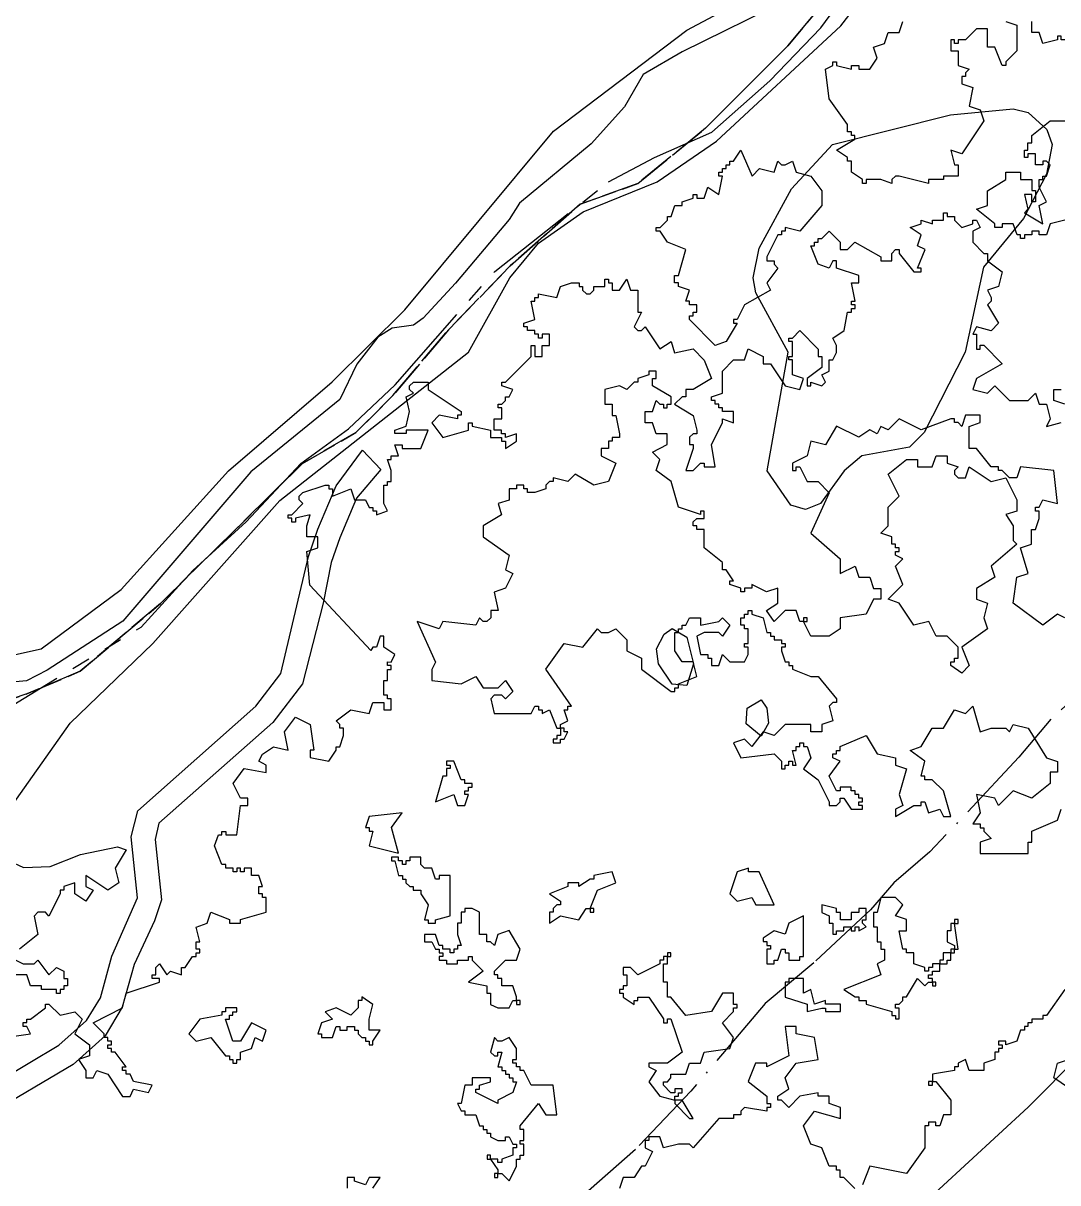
# Model space of a CAD drawing. Header units: metres. Extents: x -400 to 800, y -650 to 500.
# Drawn here: x 184.2 to 254.5, y -379.1 to -300.4 of the extents above; entities that cross this region are included whole.
import ezdxf

# ---------------------------------------------------------------- set-up
doc = ezdxf.new("R2010")
doc.units = ezdxf.units.M
doc.header["$LTSCALE"] = 2
for name, pattern in [('DASHDOT', [3.556, 2.54, -0.508, 0, -0.508]), ('DASHED', [1.524, 1.27, -0.254]), ('PHANTOM', [6.35, 3.175, -0.635, 0.635, -0.635, 0.635, -0.635])]:
    doc.linetypes.add(name, pattern=pattern)
for name, color, linetype in [('SITE-FLOOD-LIMIT', 5, 'DASHED'), ('SITE-PATH', 84, 'CONTINUOUS'), ('SITE-PROPERTY', 7, 'PHANTOM'), ('SITE-SETBACK-WATER', 1, 'DASHDOT'), ('SITE-TREE-CANOPY', 94, 'CONTINUOUS'), ('SITE-WATER-EDGE', 5, 'CONTINUOUS'), ('TOPO-CONTOUR-MAJOR', 8, 'CONTINUOUS'), ('TOPO-CONTOUR-MINOR', 9, 'CONTINUOUS')]:
    doc.layers.add(name, color=color, linetype=linetype)

msp = doc.modelspace()

# ---------------------------------------------------------------- linework, layer by layer
at = {"layer": 'SITE-FLOOD-LIMIT'}
for points in [[(241.012, -296.044), (236.122, -301.913), (230.532, -307.503), (225.921, -311.276), (222.008, -312.673), (217.257, -316.865), (213.065, -321.197), (209.292, -325.669), (206.776, -328.184), (203.143, -330.28), (193.501, -339.783), (188.051, -344.394), (184.418, -345.931), (181.484, -346.909)], [(181.484, -346.909), (184.418, -345.931), (188.051, -344.394), (193.501, -339.783), (203.143, -330.28), (206.776, -328.184), (209.292, -325.669), (213.065, -321.197), (217.257, -316.865), (222.008, -312.673), (225.921, -311.276), (230.532, -307.503), (236.122, -301.913), (241.012, -296.044)]]:
    msp.add_lwpolyline(points, dxfattribs=at)
at = {"layer": 'SITE-PATH'}
msp.add_lwpolyline([(180.658, -373.314), (186.607, -369.789), (188.487, -368.109), (189.421, -366.563), (190.207, -363.738), (191.947, -359.767), (191.519, -355.64), (191.954, -353.86), (199.987, -346.753), (201.685, -344.551), (203.559, -336.597), (204.197, -334.751), (205.439, -331.792), (207.228, -329.378), (208.463, -330.68), (206.814, -332.637), (205.691, -335.329), (205.102, -337.009), (204.562, -339.756), (203.158, -345.24), (201.144, -347.876), (193.399, -354.695), (193.133, -355.807), (193.581, -359.923), (193.104, -361.346), (191.715, -364.294), (190.908, -367.197), (189.736, -369.144), (187.561, -371.09), (181.738, -374.538)], dxfattribs=at)
at = {"layer": 'SITE-PROPERTY'}
msp.add_lwpolyline([(181.026, -348.164), (192.187, -341.39), (195.702, -337.542), (199.322, -334.25), (203.04, -330.29), (206.267, -327.921), (209.438, -324.94), (216.216, -317.243), (223.933, -311.159), (227.061, -309.502), (230.962, -307.778), (234.883, -304.286), (238.356, -300.693), (241.261, -296.745)], dxfattribs=at)
at = {"layer": 'SITE-SETBACK-WATER'}
msp.add_lwpolyline([(326.589, -297.911), (313.299, -308.695), (303.326, -316.319), (299.377, -319.117), (288.272, -326.107), (284.017, -328.153), (276.657, -330.716), (272.783, -333.556), (271.14, -334.532), (267.259, -337.932), (263.91, -340.366), (258.43, -343.571), (253.985, -347.639), (251.809, -350.226), (245.767, -356.661), (243.304, -358.754), (241.723, -360.583), (237.871, -364.188), (234.58, -366.952), (229.518, -372.91), (225.762, -376.876), (222.013, -380.167)], dxfattribs=at)
at = {"layer": 'SITE-TREE-CANOPY'}
for points in [[(250.927, -300.261), (251.677, -300.505), (251.677, -302.252), (250.926, -303.008), (250.926, -303.253), (250.681, -303.253), (250.183, -302.007), (249.678, -302.007), (249.678, -300.761), (248.927, -300.761), (248.177, -301.506), (247.679, -301.506), (247.679, -301.762), (247.433, -301.762), (247.433, -301.506), (247.181, -301.506), (247.181, -302.263), (247.679, -302.263), (247.679, -303.253), (248.429, -303.508), (248.177, -303.753), (248.177, -304.009), (247.931, -304.009), (247.931, -304.51), (248.682, -304.754), (248.429, -306.011), (249.179, -306.256), (249.432, -307.013), (247.931, -309.259), (247.18, -309.004), (247.432, -310.005), (247.678, -310.005), (247.678, -310.761), (246.682, -310.761), (246.682, -311.006), (245.679, -311.006), (245.679, -311.261), (243.679, -310.761), (243.427, -310.761), (243.181, -311.005), (243.181, -311.261), (242.431, -311.005), (241.428, -311.005), (241.428, -311.261), (241.182, -311.261), (241.182, -311.005), (240.432, -310.505), (240.432, -309.759), (240.179, -309.759), (240.179, -309.503), (239.429, -309.003), (240.677, -308.258), (240.677, -308.002), (240.432, -308.002), (240.432, -307.757), (240.179, -307.757), (240.179, -307.256), (238.931, -305.51), (238.679, -303.508), (239.177, -303.252), (239.177, -303.007), (239.429, -303.007), (239.429, -303.252), (240.432, -303.508), (240.432, -303.252), (240.93, -303.252), (240.93, -303.508), (241.681, -303.508), (242.179, -302.751), (241.927, -302.006), (242.677, -301.762), (242.93, -301.005), (243.68, -301.005), (243.933, -300.26)], [(256.679, -300.261), (256.931, -301.262), (256.433, -301.262), (256.181, -302.008), (255.178, -301.262), (254.932, -301.507), (254.68, -301.507), (254.68, -301.262), (254.427, -301.262), (254.427, -301.507), (253.431, -301.763), (253.178, -301.006), (252.68, -301.006), (252.68, -300.261)], [(254.931, -313.754), (253.928, -314.01), (253.682, -314.755), (253.177, -314.755), (253.177, -314.51), (252.679, -314.51), (252.679, -314.755), (252.181, -314.755), (252.181, -315.011), (251.928, -315.011), (251.928, -314.755), (251.683, -314.755), (251.431, -314.01), (250.68, -314.01), (250.68, -314.254), (250.182, -314.254), (250.182, -314.01), (248.933, -313.008), (249.677, -312.752), (249.677, -311.762), (250.933, -311.006), (250.933, -310.506), (251.929, -310.506), (251.929, -311.006), (252.679, -311.006), (252.679, -311.752), (252.932, -311.752), (252.932, -312.508), (252.679, -312.508), (252.679, -312.007), (252.181, -312.007), (252.427, -313.009), (252.181, -313.253), (253.43, -314.01), (253.177, -312.753), (253.682, -312.508), (253.177, -311.507), (253.177, -311.006), (253.43, -311.006), (253.43, -310.762), (253.683, -310.762), (253.928, -310.005), (253.683, -309.761), (253.43, -309.761), (253.43, -310.005), (252.932, -310.005), (252.932, -309.26), (252.427, -309.26), (252.427, -309.505), (252.182, -309.505), (252.182, -309.004), (252.427, -309.004), (252.427, -308.503), (252.68, -308.503), (252.68, -308.003), (253.928, -307.002), (255.682, -307.002)], [(182.931, -369.254), (184.678, -369.01), (184.433, -368.509), (184.18, -368.509), (184.18, -368.253), (184.433, -368.253), (184.433, -368.009), (184.678, -368.009), (185.682, -367.252), (185.682, -367.008), (185.927, -367.008), (186.678, -367.753), (187.681, -367.508), (188.179, -368.009), (187.681, -369.01), (188.677, -369.756), (188.677, -370.512), (187.933, -370.757), (188.431, -371.502), (188.431, -372.003), (188.929, -372.003), (189.182, -371.502), (189.932, -371.758), (190.928, -373.26), (191.433, -373.26), (191.679, -372.759), (192.682, -373.004), (192.927, -372.504), (191.679, -372.259), (191.433, -371.758), (191.181, -371.758), (191.181, -371.502), (190.928, -371.502), (190.928, -371.258), (191.181, -371.258), (190.43, -370.256), (190.178, -370.256), (190.178, -370.012), (189.932, -370.012), (189.932, -369.756), (190.178, -369.756), (190.178, -369.511), (189.932, -369.511), (189.932, -369.255), (189.68, -369.255), (189.68, -369.01), (188.929, -368.254), (190.929, -367.253), (191.181, -366.252), (193.433, -365.507), (193.433, -365.262), (192.928, -365.262), (192.928, -365.006), (193.181, -365.006), (193.181, -364.506), (193.433, -364.261), (193.931, -365.006), (194.177, -364.762), (194.927, -365.006), (194.927, -364.506), (195.18, -364.506), (195.678, -363.761), (195.931, -363.761), (195.931, -363.505), (196.183, -363.505), (196.183, -363.26), (195.931, -363.26), (195.931, -362.76), (196.183, -362.76), (195.931, -361.758), (196.682, -361.503), (196.927, -360.757), (198.183, -361.258), (198.183, -361.503), (198.681, -361.503), (198.933, -361.503), (198.933, -361.258), (200.68, -360.758), (200.68, -359.757), (200.428, -359.757), (200.428, -359.512), (200.182, -359.512), (200.182, -359.011), (200.428, -359.011), (200.182, -358.255), (199.677, -358.255), (199.677, -357.754), (199.179, -357.754), (199.179, -358.01), (198.927, -358.01), (198.927, -357.754), (198.681, -357.754), (198.681, -358.01), (198.429, -358.01), (198.429, -357.754), (197.931, -357.754), (197.931, -357.509), (197.678, -357.509), (197.18, -356.252), (197.433, -355.507), (197.678, -355.507), (197.678, -355.262), (197.931, -355.262), (197.931, -355.507), (198.681, -355.507), (198.927, -353.505), (199.432, -353.505), (199.432, -353.004), (198.927, -353.004), (198.429, -352.003), (199.18, -351.002), (200.681, -351.258), (200.681, -350.757), (200.183, -350.502), (200.429, -350.012), (201.179, -349.512), (202.182, -349.756), (201.93, -348.511), (202.681, -347.51), (203.677, -348.01), (203.929, -349.757), (203.677, -349.757), (203.677, -350.257), (204.932, -350.502), (205.43, -349.757), (205.43, -349.512), (205.683, -349.512), (205.929, -348.756), (205.929, -348.255), (205.683, -348.255), (205.683, -348.01), (205.431, -347.755), (206.427, -347.009), (207.682, -347.254), (207.928, -346.509), (208.679, -346.509), (208.679, -347.01), (209.177, -347.01), (209.177, -346.253), (208.931, -346.253), (208.931, -346.008), (208.679, -346.008), (208.679, -345.007), (208.931, -345.007), (208.931, -344.262), (209.177, -344.262), (209.177, -344.006), (208.931, -344.006), (208.931, -343.761), (209.177, -343.762), (209.43, -343.261), (208.679, -342.76), (208.679, -342.004), (208.427, -342.004), (208.181, -342.76), (207.928, -342.76), (207.795, -342.983), (203.636, -338.533), (203.433, -336.252), (204.183, -336.008), (204.183, -335.262), (203.433, -335.262), (203.433, -334.506), (203.678, -333.761), (202.682, -334.005), (202.682, -334.261), (202.43, -334.261), (202.43, -334.005), (202.177, -334.005), (202.177, -333.761), (202.43, -333.761), (203.18, -333.004), (202.928, -332.759), (202.928, -332.504), (203.18, -332.259), (204.682, -331.758), (204.927, -331.759), (204.927, -332.003), (205.18, -332.003), (205.18, -332.504), (206.428, -332.003), (206.681, -332.76), (207.431, -332.76), (207.677, -333.261), (207.929, -333.261), (207.929, -333.505), (208.182, -333.505), (208.182, -333.761), (208.932, -333.505), (208.68, -333.005), (208.68, -331.759), (208.933, -331.759), (208.933, -331.503), (209.178, -331.503), (209.178, -330.758), (208.933, -330.013), (209.178, -330.013), (209.178, -329.757), (209.676, -329.757), (209.431, -329.011), (209.929, -329.011), (209.929, -329.256), (211.178, -329.256), (211.683, -328.011), (210.182, -328.01), (210.182, -328.255), (209.431, -328.255), (209.431, -328.01), (210.182, -327.755), (210.427, -326.753), (210.182, -325.752), (210.68, -325.508), (210.428, -325.252), (210.428, -325.007), (210.68, -324.762), (211.683, -324.762), (211.683, -325.252), (213.928, -326.754), (213.928, -327.01), (213.682, -327.01), (213.682, -327.254), (212.427, -327.009), (211.928, -327.51), (212.679, -328.511), (214.433, -328.011), (214.433, -327.51), (214.678, -327.51), (214.678, -327.755), (215.927, -328.011), (215.927, -328.512), (216.677, -328.512), (216.677, -328.756), (216.93, -328.756), (216.93, -329.257), (217.681, -328.756), (217.681, -328.256), (216.93, -328.512), (216.93, -328.256), (216.677, -328.256), (216.677, -328.011), (216.179, -328.011), (216.179, -327.255), (216.678, -327.255), (216.678, -326.509), (216.432, -326.509), (216.432, -326.253), (216.678, -326.253), (216.93, -326.009), (216.93, -325.753), (217.183, -325.753), (217.428, -325.252), (216.678, -325.008), (216.678, -324.752), (216.93, -324.752), (218.677, -323.006), (218.677, -322.26), (218.93, -322.26), (218.93, -323.006), (219.428, -323.006), (219.428, -322.26), (219.933, -322.26), (219.933, -321.504), (219.428, -321.504), (219.428, -321.76), (219.182, -321.76), (219.182, -321.504), (218.93, -321.504), (218.93, -321.259), (218.432, -321.259), (218.432, -321.003), (218.179, -321.003), (218.179, -320.758), (218.93, -320.503), (218.678, -319.257), (218.93, -319.257), (218.93, -319.012), (219.183, -319.012), (219.183, -318.756), (220.431, -319.012), (220.677, -318.256), (221.428, -318.011), (221.933, -318.011), (221.933, -318.256), (222.178, -318.256), (222.178, -318.512), (222.431, -318.757), (222.683, -318.757), (222.929, -318.512), (222.929, -318.256), (223.679, -318.256), (223.679, -317.756), (223.932, -317.756), (223.932, -318.011), (224.177, -318.012), (224.177, -318.512), (224.682, -318.512), (225.181, -317.756), (225.433, -318.512), (225.931, -318.512), (225.931, -320.003), (226.176, -320.003), (225.678, -321.004), (225.931, -321.26), (226.183, -321.26), (226.429, -321.004), (227.432, -322.506), (228.182, -322.005), (228.428, -322.762), (229.677, -322.506), (230.427, -323.263), (230.932, -324.508), (229.683, -325.254), (229.178, -325.254), (229.178, -325.754), (228.933, -325.754), (228.428, -326.255), (229.683, -327.011), (229.929, -328.012), (229.929, -328.257), (229.683, -328.257), (229.43, -328.502), (229.43, -329.002), (229.683, -329.002), (229.683, -329.258), (229.178, -330.76), (229.683, -330.76), (230.181, -330.259), (230.426, -330.259), (230.426, -330.504), (231.177, -330.504), (230.932, -329.002), (231.682, -327.512), (231.682, -327.256), (232.433, -327.512), (232.433, -326.756), (231.682, -326.756), (231.682, -326.511), (231.43, -326.511), (231.43, -326.255), (231.177, -326.255), (231.177, -326.01), (230.932, -326.01), (230.932, -325.754), (231.683, -325.51), (231.683, -324.008), (232.433, -323.252), (233.177, -323.252), (233.43, -322.506), (234.433, -323.007), (234.433, -323.508), (234.931, -323.508), (235.927, -325.01), (236.93, -325.254), (237.182, -324.509), (236.432, -324.253), (236.432, -323.252), (236.179, -323.252), (236.179, -323.007), (236.432, -323.007), (236.432, -322.006), (236.179, -322.006), (236.179, -321.761), (236.432, -321.761), (236.93, -321.261), (238.179, -322.507), (238.179, -323.007), (238.431, -323.007), (238.431, -323.753), (237.428, -324.509), (237.428, -325.01), (237.68, -325.01), (237.68, -324.754), (238.431, -325.01), (238.676, -324.754), (238.431, -324.253), (238.929, -324.009), (238.929, -323.252), (239.182, -323.252), (239.427, -322.752), (239.427, -322.262), (239.182, -321.762), (239.932, -321.261), (240.178, -320.004), (240.431, -320.004), (240.431, -319.76), (240.683, -319.76), (240.683, -319.504), (240.431, -319.504), (240.431, -319.259), (240.683, -319.259), (240.431, -318.002), (240.929, -318.002), (240.929, -317.513), (239.428, -317.012), (239.428, -316.511), (239.182, -316.511), (238.93, -317.012), (238.179, -316.756), (237.681, -315.51), (237.927, -315.51), (237.927, -315.254), (238.179, -315.254), (238.179, -315.009), (238.432, -315.01), (238.93, -314.509), (239.681, -315.254), (239.68, -315.755), (240.179, -315.755), (240.677, -315.254), (242.43, -316.256), (242.43, -316.512), (243.181, -316.512), (243.181, -316.011), (243.426, -315.755), (243.679, -315.755), (243.679, -316.011), (244.682, -317.257), (245.18, -317.257), (245.18, -317.012), (244.927, -317.012), (245.433, -315.755), (244.928, -315.511), (245.18, -314.754), (244.43, -314.254), (245.18, -314.009), (245.18, -313.753), (245.931, -314.009), (245.931, -313.753), (246.681, -313.753), (246.682, -313.253), (246.927, -313.253), (246.927, -313.509), (247.432, -313.509), (247.432, -313.753), (247.93, -314.254), (248.681, -314.009), (248.681, -313.754), (248.933, -313.754), (249.179, -314.254), (248.681, -314.51), (248.681, -315.255), (249.431, -316.012), (249.677, -316.012), (249.677, -316.512), (250.68, -317.258), (250.427, -318.259), (249.676, -318.503), (249.929, -319.004), (249.929, -319.26), (249.683, -319.505), (250.427, -320.762), (249.929, -321.262), (248.933, -321.006), (248.68, -321.507), (248.933, -321.507), (248.932, -322.508), (249.178, -322.508), (249.178, -322.252), (249.43, -322.252), (250.679, -323.509), (248.932, -324.51), (248.68, -325.255), (249.683, -325.511), (250.181, -325.011), (251.177, -326.012), (252.432, -326.012), (252.931, -325.512), (253.183, -326.257), (253.681, -326.257), (253.927, -327.258), (253.681, -327.759), (254.677, -327.503)], [(254.928, -340.751), (254.43, -340.507), (253.427, -341.252), (251.428, -339.761), (251.681, -338.004), (252.431, -337.759), (251.926, -336.012), (252.677, -335.757), (252.677, -334.756), (252.93, -334.756), (253.182, -334.01), (253.182, -333.51), (252.93, -333.51), (252.93, -333.254), (253.182, -333.254), (253.428, -332.753), (254.431, -333.009), (254.179, -330.762), (251.927, -330.506), (251.681, -331.251), (251.183, -331.263), (250.678, -330.762), (250.433, -330.762), (250.433, -330.506), (249.928, -330.506), (248.932, -329.26), (248.427, -329.26), (248.427, -327.758), (249.177, -327.503), (249.178, -327.002), (248.181, -327.002), (247.929, -327.758), (247.683, -327.502), (247.431, -327.502), (247.431, -327.258), (247.178, -327.258), (245.179, -328.003), (243.678, -327.257), (242.927, -328.003), (242.429, -327.758), (242.177, -328.258), (241.678, -328.002), (240.928, -328.503), (239.427, -327.757), (238.683, -329.003), (237.68, -328.758), (237.427, -329.76), (236.431, -330.26), (236.431, -330.761), (236.677, -330.761), (236.677, -330.505), (236.929, -330.505), (237.427, -331.506), (238.178, -331.506), (238.928, -332.263), (237.679, -335.01), (239.678, -336.757), (239.678, -337.758), (240.681, -337.257), (240.927, -338.003), (241.678, -338.003), (241.93, -338.759), (242.428, -338.759), (242.428, -339.504), (241.93, -339.504), (241.432, -340.505), (239.678, -340.761), (239.678, -341.506), (238.927, -342.007), (237.679, -342.007), (237.181, -341.006), (236.928, -341.006), (236.683, -340.26), (235.932, -340.26), (235.181, -341.005), (234.676, -340.26), (235.427, -339.76), (235.427, -338.758), (234.677, -339.003), (233.681, -338.502), (233.68, -338.758), (233.182, -338.758), (233.182, -339.003), (232.93, -339.003), (232.93, -338.758), (232.179, -338.502), (232.179, -338.258), (232.432, -338.258), (231.927, -337.512), (231.681, -337.512), (231.681, -337.012), (230.433, -336.01), (230.433, -334.753), (229.928, -334.753), (229.928, -334.509), (229.682, -334.509), (229.682, -334.253), (229.928, -334.008), (230.433, -334.008), (230.433, -333.508), (230.181, -333.508), (230.181, -333.752), (228.679, -333.252), (228.182, -331.505), (227.178, -330.76), (227.431, -330.003), (226.933, -329.503), (227.929, -329.002), (227.929, -328.257), (227.179, -328.257), (226.933, -327.511), (226.428, -327.511), (226.428, -326.755), (226.933, -326.755), (227.179, -326.01), (227.431, -326.255), (227.677, -326.255), (227.677, -326.51), (227.929, -326.51), (227.93, -326.255), (228.182, -326.255), (228.182, -325.754), (226.927, -325.009), (226.927, -324.508), (227.179, -324.508), (227.179, -324.008), (226.681, -324.007), (226.681, -324.252), (225.93, -324.508), (225.93, -324.753), (225.678, -324.753), (225.18, -325.253), (224.682, -325.008), (223.679, -325.253), (223.678, -326.254), (224.177, -326.254), (224.176, -327.011), (224.429, -327.011), (224.681, -328.257), (224.681, -328.512), (224.183, -328.512), (224.183, -328.757), (223.931, -328.757), (223.931, -329.258), (223.433, -329.258), (223.433, -329.758), (224.429, -330.259), (223.931, -331.505), (222.927, -331.76), (221.679, -331.004), (221.181, -331.504), (220.178, -331.26), (220.178, -331.504), (219.932, -331.504), (219.679, -331.76), (219.679, -332.005), (218.929, -332.261), (218.431, -332.26), (218.431, -332.005), (218.178, -332.005), (218.178, -331.76), (217.68, -331.76), (217.68, -332.005), (217.182, -332.005), (217.182, -332.761), (216.431, -333.006), (216.677, -333.762), (215.428, -334.507), (215.428, -335.252), (217.182, -336.51), (216.929, -337.511), (217.427, -337.756), (216.929, -338.757), (216.178, -339.012), (216.431, -340.258), (215.933, -340.258), (215.933, -340.759), (215.68, -341.003), (215.427, -341.003), (215.182, -340.759), (214.929, -341.259), (212.678, -341.003), (212.432, -341.504), (210.931, -341.003), (212.179, -343.762), (211.927, -344.262), (211.927, -345.008), (213.933, -345.253), (214.929, -344.752), (215.427, -345.509), (216.43, -345.509), (216.928, -345.008), (217.433, -345.754), (216.928, -346.254), (216.683, -346.009), (216.178, -346.009), (215.932, -346.254), (216.177, -347.255), (218.682, -347.255), (218.927, -346.755), (219.18, -346.755), (219.18, -347.011), (219.432, -347.011), (219.432, -347.255), (219.93, -347.011), (220.428, -348.257), (220.681, -348.257), (220.681, -348.012), (221.179, -347.756), (220.927, -347.011), (221.179, -347.011), (221.179, -346.755), (221.432, -346.755), (219.678, -344.252), (220.927, -342.506), (222.183, -342.762), (223.179, -341.505), (223.431, -341.761), (223.929, -341.761), (224.428, -341.505), (225.178, -342.261), (225.178, -343.007), (226.181, -343.507), (226.181, -344.253), (228.18, -345.755), (228.433, -345.755), (228.433, -345.51), (228.678, -345.51), (228.678, -345.254), (229.927, -344.754), (229.681, -343.752), (228.931, -343.752), (228.433, -343.007), (228.433, -341.761), (228.679, -341.761), (228.679, -341.505), (228.931, -341.505), (228.931, -341.261), (229.177, -341.261), (229.429, -340.76), (230.18, -340.76), (230.18, -341.261), (231.428, -341.005), (231.681, -340.76), (232.179, -341.261), (231.681, -342.006), (231.428, -341.761), (230.432, -341.761), (229.927, -342.006), (230.18, -343.252), (230.678, -343.252), (230.678, -343.508), (230.93, -343.508), (230.93, -344.008), (231.428, -344.008), (231.681, -343.252), (232.179, -343.753), (233.182, -343.753), (233.427, -343.252), (233.428, -342.752), (233.182, -342.752), (233.182, -342.507), (233.428, -342.507), (233.428, -341.506), (233.182, -341.506), (233.182, -341.261), (232.93, -341.261), (232.93, -340.76), (233.182, -340.761), (233.182, -340.505), (233.428, -340.505), (233.428, -340.26), (233.68, -340.26), (233.68, -340.505), (234.431, -340.761), (234.683, -341.762), (234.929, -341.762), (234.929, -342.007), (235.181, -342.007), (235.181, -342.262), (235.679, -342.262), (235.679, -342.507), (235.932, -342.507), (235.932, -342.752), (235.679, -342.752), (235.679, -343.008), (235.932, -343.753), (236.177, -343.753), (236.177, -344.009), (236.43, -344.009), (236.43, -344.254), (237.678, -344.754), (238.176, -344.754), (239.432, -346.256), (239.432, -346.512), (239.179, -346.512), (238.927, -346.757), (239.179, -347.758), (238.429, -348.003), (238.429, -348.503), (237.678, -348.503), (237.678, -348.003), (235.931, -348.002), (235.181, -348.759), (234.43, -348.503), (233.679, -349.504), (233.181, -349.003), (232.431, -349.259), (232.929, -350.26), (235.181, -350.005), (235.679, -350.505), (235.679, -351.006), (235.931, -351.006), (235.931, -350.761), (236.177, -350.761), (236.177, -350.505), (236.429, -350.505), (236.429, -350.761), (236.682, -350.761), (236.429, -349.76), (236.682, -349.76), (236.682, -349.504), (236.927, -349.504), (236.927, -349.259), (237.18, -349.259), (237.18, -349.504), (237.432, -349.504), (237.678, -350.261), (237.18, -351.006), (238.183, -351.762), (238.933, -353.253), (238.933, -353.509), (239.431, -353.509), (239.677, -353.253), (239.677, -353.008), (239.929, -353.008), (240.427, -353.754), (241.178, -353.754), (241.178, -353.509), (240.932, -353.509), (240.932, -353.253), (241.178, -353.253), (241.178, -353.009), (240.932, -353.009), (240.933, -352.753), (240.68, -352.753), (240.68, -352.508), (240.427, -352.508), (240.427, -352.252), (239.677, -352.252), (239.677, -352.508), (239.431, -352.508), (238.926, -351.507), (239.677, -350.506), (239.179, -350.261), (239.179, -350.005), (239.432, -350.005), (239.432, -349.76), (239.677, -349.76), (239.677, -349.504), (241.431, -348.759), (242.181, -350.005), (243.43, -350.261), (243.43, -350.762), (244.181, -351.007), (243.682, -352.753), (243.928, -353.509), (243.43, -353.754), (243.43, -354.255), (244.678, -353.509), (245.176, -353.51), (245.176, -353.254), (245.429, -353.254), (245.681, -354.01), (246.432, -353.754), (246.678, -354.255), (247.183, -354.255), (246.678, -352.509), (245.927, -351.752), (245.429, -351.752), (245.429, -351.507), (245.177, -351.507), (245.429, -350.506), (244.433, -349.761), (245.177, -349.505), (245.928, -348.259), (246.678, -348.259), (247.429, -347.002), (248.179, -347.258), (248.678, -346.758), (249.182, -348.504), (249.933, -348.26), (250.929, -348.26), (251.182, -348.504), (251.427, -348.004), (252.43, -348.26), (253.679, -350.262), (254.429, -350.507), (254.429, -351.252), (253.931, -351.252), (253.931, -352.009), (252.682, -353.01), (251.427, -352.509), (250.431, -353.51), (250.178, -353.009), (248.93, -352.753), (249.182, -354.01), (248.677, -354.756), (249.182, -354.756), (249.182, -355.012), (249.427, -355.012), (249.427, -355.256), (249.932, -355.757), (249.182, -356.002), (249.182, -356.758), (252.43, -356.758), (252.43, -356.002), (252.682, -356.002), (252.682, -355.257), (254.429, -354.512), (254.682, -353.755)], [(254.93, -326.257), (254.179, -326.012), (254.179, -325.256), (254.677, -325.256)], [(183.234, -357.263), (184.202, -357.719), (186.019, -357.653), (188.061, -356.841), (190.593, -356.307), (191.182, -356.507), (190.432, -357.753), (190.677, -358.754), (189.926, -359.255), (188.432, -358.254), (188.432, -359.01), (188.93, -359.255), (188.432, -360.011), (187.682, -359.51), (187.682, -358.754), (186.931, -359.01), (186.931, -359.255), (186.678, -359.255), (186.678, -359.51), (185.928, -361.012), (185.682, -360.756), (185.177, -360.756), (184.932, -361.012), (185.177, -362.258), (183.928, -363.259)], [(183.683, -364.004), (184.181, -364.26), (184.931, -364.26), (185.177, -364.004), (185.927, -365.005), (186.432, -364.505), (186.93, -364.761), (186.93, -365.261), (187.183, -365.261), (187.183, -365.762), (186.93, -365.762), (186.93, -366.007), (186.678, -366.007), (186.678, -366.263), (186.432, -366.262), (186.432, -366.007), (185.429, -366.007), (185.429, -365.762), (184.679, -365.762), (184.433, -365.005), (183.43, -365.005)], [(254.933, -366.002), (253.677, -367.76), (253.432, -367.76), (253.432, -368.005), (252.681, -368.005), (252.681, -368.26), (252.428, -368.26), (252.428, -368.505), (252.183, -368.505), (252.183, -368.761), (251.93, -368.761), (251.678, -369.506), (250.927, -369.762), (250.927, -369.506), (250.429, -369.506), (250.429, -369.762), (250.682, -369.762), (250.682, -370.007), (250.429, -370.007), (250.429, -370.262), (250.176, -370.262), (250.176, -370.752), (249.433, -371.008), (249.433, -371.508), (248.43, -371.508), (248.177, -370.752), (247.679, -371.007), (247.679, -371.252), (247.427, -371.252), (247.427, -371.508), (245.932, -371.753), (245.932, -372.253), (246.178, -372.253), (247.181, -373.51), (247.181, -374.511), (246.683, -374.511), (246.43, -375.257), (246.178, -375.257), (246.178, -375.012), (245.679, -375.012), (245.679, -375.257), (245.427, -375.257), (245.427, -376.758), (244.178, -378.505), (241.681, -378.004), (241.182, -379.261)], [(240.677, -379.505), (239.927, -378.76), (239.681, -378.76), (239.681, -378.259), (239.429, -378.259), (239.429, -378.004), (238.931, -378.003), (238.433, -376.758), (237.682, -376.502), (237.177, -375.256), (237.928, -374.255), (239.682, -374.755), (239.682, -374.01), (238.931, -373.754), (238.931, -373.254), (238.181, -373.254), (238.181, -373.009), (236.932, -373.253), (236.181, -374.01), (235.683, -373.509), (235.431, -373.509), (235.431, -373.253), (236.181, -372.753), (235.929, -372.007), (236.68, -371.006), (238.181, -370.762), (237.929, -369.26), (236.68, -369.004), (236.68, -368.504), (235.929, -368.503), (236.182, -370.506), (234.68, -371.262), (234.68, -371.006), (233.93, -371.006), (233.432, -372.252), (234.68, -373.253), (234.68, -373.754), (234.933, -373.754), (234.933, -374.01), (234.68, -374.01), (234.68, -374.254), (233.179, -374.009), (232.926, -374.254), (232.933, -374.51), (232.428, -374.51), (232.428, -374.755), (231.432, -374.755), (229.678, -376.757), (229.433, -376.512), (228.682, -376.512), (227.679, -376.756), (227.426, -376.011), (226.683, -376.011), (226.683, -376.256), (226.43, -376.256), (226.43, -376.756), (226.928, -377.012), (226.43, -378.002), (226.178, -378.002), (225.679, -378.759), (224.929, -378.758), (224.683, -379.504)], [(255.683, -373.01), (254.182, -372.009), (254.427, -371.008), (255.178, -370.752)], [(207.932, -379.502), (208.43, -378.757), (207.679, -378.757), (207.427, -379.257), (206.683, -379.012), (206.683, -378.757), (206.178, -378.757), (206.178, -379.502)]]:
    msp.add_lwpolyline(points, dxfattribs=at)
for points in [[(233.683, -310.76), (234.181, -310.259), (235.177, -310.504), (235.43, -309.759), (235.683, -310.004), (235.928, -310.004), (236.433, -309.759), (236.679, -310.504), (237.682, -310.76), (238.432, -311.761), (238.432, -312.763), (236.931, -314.509), (235.928, -314.253), (235.928, -314.509), (235.682, -314.509), (235.682, -314.753), (235.43, -314.753), (234.679, -316.255), (234.679, -316.511), (235.177, -316.511), (235.177, -316.756), (235.429, -317.011), (234.679, -318.013), (234.931, -318.502), (233.177, -319.503), (232.679, -320.504), (232.427, -320.504), (232.427, -320.76), (232.679, -320.76), (231.928, -322.006), (231.178, -322.261), (229.431, -320.504), (229.431, -320.259), (229.677, -320.259), (229.677, -320.003), (229.929, -320.003), (229.929, -319.503), (229.431, -319.503), (229.431, -319.258), (229.179, -319.258), (229.431, -318.501), (228.681, -318.257), (228.681, -318.012), (228.428, -318.012), (228.428, -317.511), (228.681, -317.511), (229.179, -315.754), (227.931, -315.253), (227.433, -314.508), (227.18, -314.508), (227.18, -314.252), (227.433, -314.252), (227.931, -313.751), (227.931, -313.507), (228.183, -313.507), (228.429, -312.762), (228.927, -312.762), (228.927, -312.506), (229.678, -312.261), (229.678, -312.005), (229.93, -312.005), (229.93, -312.261), (230.428, -312.261), (230.681, -311.505), (231.431, -312.005), (231.677, -310.76), (231.431, -310.76), (231.431, -310.504), (231.677, -310.504), (231.677, -310.259), (231.93, -310.259), (231.93, -310.003), (232.182, -310.003), (232.182, -309.758), (232.428, -309.758), (232.933, -309.002)], [(247.43, -330.762), (247.43, -331.006), (247.683, -331.262), (248.181, -331.262), (248.427, -330.506), (249.928, -331.507), (250.931, -331.263), (251.681, -332.753), (251.681, -333.51), (250.931, -333.754), (251.429, -334.511), (251.428, -335.512), (251.681, -335.757), (249.927, -337.258), (250.18, -338.003), (248.931, -338.76), (248.931, -339.505), (249.681, -339.761), (249.429, -340.762), (249.681, -341.507), (247.927, -342.753), (248.432, -344.01), (247.927, -344.511), (247.177, -344.01), (247.177, -343.754), (247.429, -343.754), (247.429, -343.509), (247.682, -343.509), (247.682, -342.753), (246.931, -342.008), (246.181, -342.008), (245.683, -341.006), (244.68, -341.262), (243.677, -339.76), (242.933, -339.504), (243.929, -338.503), (243.431, -337.258), (243.929, -336.757), (243.431, -336.512), (243.431, -336.256), (243.677, -336.256), (243.677, -336.012), (243.431, -336.012), (243.431, -335.756), (243.179, -335.756), (243.179, -335.255), (242.428, -335.01), (242.927, -334.51), (242.927, -333.253), (243.677, -332.508), (242.927, -331.006), (244.183, -330.005), (244.933, -330.005), (244.933, -330.506), (245.929, -330.506), (246.182, -329.76), (246.932, -329.76), (246.932, -330.261), (247.683, -330.506)], [(237.433, -341.006), (237.433, -340.761), (237.181, -340.761), (237.181, -341.006)], [(220.681, -348.513), (220.681, -348.757), (220.428, -348.757), (220.428, -349.002), (220.183, -349.002), (220.183, -349.258), (220.681, -349.258), (220.681, -349.002), (220.926, -349.002), (221.179, -348.513), (220.926, -348.513), (220.926, -348.257), (220.681, -348.257)], [(212.929, -350.759), (213.182, -350.759), (213.182, -351.003), (212.929, -351.003), (212.929, -351.504), (212.677, -351.504), (212.178, -353.262), (213.427, -352.761), (213.68, -353.506), (214.178, -353.506), (214.43, -352.761), (214.178, -352.761), (214.178, -352.505), (214.43, -352.505), (214.43, -352.261), (214.683, -352.261), (214.683, -352.005), (214.178, -352.005), (214.178, -351.76), (213.932, -351.76), (213.427, -350.503), (212.929, -350.503)], [(207.429, -355.007), (207.682, -355.007), (207.682, -355.252), (207.927, -355.252), (207.681, -356.253), (209.681, -356.754), (209.183, -355.008), (209.926, -354.007), (207.682, -354.262)], [(210.431, -357.255), (210.179, -357.255), (210.179, -357.511), (209.933, -357.511), (209.933, -357.255), (209.681, -357.255), (209.681, -357.01), (209.183, -357.01), (209.183, -357.255), (209.428, -357.255), (209.681, -358.256), (209.933, -358.256), (209.933, -358.512), (210.179, -358.512), (210.179, -358.756), (210.431, -359.012), (210.677, -359.012), (210.677, -359.257), (211.182, -359.257), (211.182, -359.502), (211.68, -360.258), (211.427, -361.259), (211.679, -361.259), (211.679, -361.504), (212.177, -361.504), (212.178, -361.26), (213.181, -361.004), (213.181, -358.256), (212.43, -358.256), (212.43, -358.512), (212.178, -358.512), (211.932, -357.755), (211.427, -357.755), (211.182, -357.511), (211.182, -357.01), (210.431, -357.01)], [(223.177, -359.258), (224.433, -358.758), (224.18, -358.013), (222.932, -358.257), (222.932, -358.502), (222.679, -358.502), (221.928, -359.002), (221.929, -358.758), (221.178, -358.758), (221.178, -359.002), (219.929, -359.503), (220.68, -360.003), (220.68, -360.259), (220.427, -360.259), (220.182, -360.504), (220.182, -360.76), (219.929, -360.76), (219.929, -361.505), (220.68, -361.005), (221.928, -361.26), (222.426, -360.504), (222.679, -360.504)], [(233.433, -357.758), (232.682, -358.002), (232.177, -359.504), (232.682, -360.005), (233.678, -359.76), (233.931, -360.261), (235.18, -360.261), (234.177, -358.002), (233.433, -358.002)], [(245.933, -365.256), (245.68, -365.256), (245.68, -365.012), (245.933, -365.012), (245.933, -364.756), (246.431, -364.756), (246.431, -364.255), (245.933, -364.255), (245.933, -364.511), (245.68, -364.511), (245.68, -364.756), (245.428, -364.756), (245.428, -364.511), (244.677, -364.255), (244.677, -363.51), (244.179, -363.51), (244.179, -363.254), (243.927, -363.254), (243.681, -362.008), (244.18, -362.008), (244.18, -361.252), (243.429, -361.007), (243.927, -360.262), (243.429, -359.761), (242.433, -359.761), (242.18, -360.762), (241.928, -360.762), (241.928, -361.752), (242.18, -361.752), (242.18, -362.753), (242.433, -362.753), (242.433, -363.254), (242.678, -363.254), (242.678, -364.01), (242.18, -364.255), (242.433, -365.011), (239.928, -366.012), (240.679, -366.502), (240.931, -366.502), (240.931, -366.758), (241.429, -366.758), (241.429, -367.002), (243.183, -367.503), (243.183, -367.759), (243.428, -367.759), (243.428, -368.004), (243.681, -368.004), (243.681, -367.258), (243.428, -367.258), (243.428, -367.002), (243.681, -367.003), (243.927, -366.758), (243.927, -366.502), (244.179, -366.502), (244.93, -365.256), (245.428, -365.757), (245.68, -365.512), (245.933, -365.512)], [(217.677, -366.51), (217.431, -365.754), (216.681, -365.754), (216.681, -365.253), (216.428, -365.253), (216.428, -365.009), (216.183, -365.009), (216.183, -364.753), (216.933, -364.008), (217.677, -364.008), (217.93, -363.262), (217.179, -362.005), (216.428, -362.261), (216.183, -363.006), (215.93, -362.762), (215.678, -362.762), (215.678, -362.261), (215.18, -362.261), (215.18, -360.759), (214.682, -360.503), (214.177, -360.503), (214.177, -360.759), (213.931, -360.759), (213.931, -361.504), (213.679, -361.504), (213.679, -362.261), (213.931, -363.006), (213.679, -363.006), (213.679, -363.262), (213.433, -363.262), (213.433, -363.507), (213.18, -363.507), (213.18, -363.262), (212.682, -363.262), (212.682, -363.006), (212.43, -363.006), (212.177, -362.261), (211.427, -362.261), (211.427, -362.761), (211.932, -362.761), (212.177, -363.262), (212.43, -363.262), (212.43, -363.507), (212.682, -363.507), (212.682, -363.762), (212.43, -363.762), (212.43, -364.007), (212.928, -364.007), (212.928, -364.252), (213.678, -364.252), (213.678, -364.007), (214.429, -364.007), (214.429, -363.763), (214.682, -363.751), (214.682, -364.007), (215.432, -364.753), (214.429, -365.509), (215.678, -365.754), (215.677, -366.254), (215.93, -366.254), (215.93, -367.011), (216.428, -367.256), (217.179, -367.256), (217.431, -366.755), (217.677, -366.755)], [(222.679, -360.76), (222.931, -360.76), (222.931, -360.504), (222.679, -360.504)], [(238.932, -361.006), (238.932, -361.507), (239.178, -361.507), (239.178, -362.252), (239.43, -362.252), (239.43, -362.008), (239.928, -362.008), (239.929, -361.752), (240.427, -361.752), (240.427, -362.008), (240.679, -362.008), (240.679, -361.752), (240.932, -361.752), (240.932, -362.008), (241.43, -361.752), (241.177, -361.507), (241.177, -361.262), (241.43, -361.262), (241.43, -360.506), (240.932, -360.506), (240.932, -360.762), (240.427, -360.762), (240.427, -361.262), (239.683, -361.262), (239.683, -360.762), (239.431, -360.762), (239.431, -360.506), (238.427, -360.261), (238.427, -360.762)], [(236.68, -364.01), (236.933, -364.01), (236.933, -363.754), (237.178, -363.754), (237.179, -361.006), (236.183, -361.507), (235.93, -362.252), (235.179, -362.007), (234.429, -362.508), (234.429, -362.752), (234.681, -362.752), (234.681, -363.008), (234.927, -363.008), (234.927, -363.253), (234.681, -363.253), (234.681, -364.254), (235.179, -364.254), (235.179, -364.009), (235.432, -364.009), (235.677, -363.253), (235.93, -363.253), (235.93, -363.509), (236.182, -363.509), (236.182, -364.009)], [(247.68, -361.508), (247.68, -361.252), (247.428, -361.252), (247.427, -361.508)], [(247.68, -363.254), (247.427, -361.508), (247.182, -361.508), (247.182, -362.008), (246.929, -362.008), (246.929, -362.754), (247.427, -363.009), (247.427, -363.254)], [(227.68, -363.753), (227.68, -364.009), (227.428, -364.009), (227.428, -364.253), (225.926, -365.01), (225.428, -364.509), (224.93, -364.509), (224.93, -365.01), (225.183, -365.01), (225.183, -365.755), (224.93, -365.755), (224.93, -366.011), (224.678, -366.011), (224.678, -366.255), (224.93, -366.255), (224.93, -366.511), (225.681, -367.012), (225.681, -366.756), (225.933, -366.756), (225.933, -366.511), (226.677, -366.511), (227.68, -368.002), (227.68, -368.258), (227.932, -368.258), (227.932, -368.002), (228.178, -368.002), (228.928, -370.26), (227.932, -371.006), (226.676, -371.005), (226.676, -371.261), (227.181, -371.506), (226.683, -372.262), (227.427, -373.252), (228.43, -373.508), (228.43, -373.253), (228.682, -373.253), (228.682, -373.008), (228.928, -373.008), (228.928, -372.752), (228.43, -372.752), (228.43, -373.008), (228.177, -373.008), (227.679, -372.507), (227.679, -372.262), (227.932, -372.263), (228.177, -372.007), (228.178, -371.762), (229.181, -371.762), (229.433, -371.006), (230.177, -371.006), (230.429, -370.26), (232.183, -370.005), (232.429, -369.26), (231.678, -368.258), (232.429, -367.502), (232.429, -367.257), (232.682, -367.257), (232.682, -367.013), (232.429, -367.013), (232.429, -366.256), (231.679, -366.256), (230.928, -367.502), (229.181, -367.758), (228.178, -366.512), (227.933, -366.512), (227.933, -365.51), (227.68, -365.51), (227.68, -364.253), (227.933, -364.253), (227.933, -363.753)], [(228.178, -363.753), (228.178, -363.508), (227.933, -363.508), (227.933, -363.753)], [(246.677, -364.255), (246.929, -364.255), (246.929, -364.011), (247.182, -364.011), (247.182, -363.51), (246.677, -363.51), (246.677, -364.011), (246.431, -364.01), (246.431, -364.255)], [(247.427, -363.51), (247.427, -363.254), (247.182, -363.254), (247.182, -363.51)], [(235.93, -366.512), (237.431, -367.002), (237.431, -367.502), (238.427, -367.258), (238.679, -367.258), (238.679, -367.503), (239.682, -367.503), (239.682, -367.002), (238.679, -367.002), (238.679, -366.757), (237.929, -367.002), (237.683, -366.012), (237.178, -366.257), (237.178, -365.255), (236.182, -365.255), (236.182, -365.511), (235.93, -365.511)], [(245.933, -365.757), (246.178, -365.757), (246.178, -365.512), (245.933, -365.512)], [(204.18, -369.012), (204.432, -369.012), (204.432, -369.257), (205.183, -369.257), (205.428, -368.512), (205.681, -368.512), (205.681, -368.756), (205.926, -368.756), (206.179, -368.756), (206.179, -368.512), (206.677, -368.512), (206.677, -368.756), (206.93, -368.756), (206.93, -369.012), (207.182, -369.257), (207.428, -369.257), (207.428, -369.502), (207.68, -369.502), (207.68, -369.758), (207.933, -369.758), (207.933, -369.502), (208.431, -368.757), (207.68, -368.756), (207.68, -368.011), (207.933, -367.01), (207.182, -366.509), (207.182, -366.754), (206.93, -366.754), (206.93, -367.255), (206.432, -367.755), (205.429, -367.255), (204.678, -367.51), (205.183, -368.011), (204.432, -368.256)], [(217.677, -367.011), (217.929, -367.011), (217.929, -366.755), (217.677, -366.755)], [(198.68, -371.003), (198.68, -370.758), (198.932, -370.758), (198.932, -370.257), (199.683, -370.001), (199.929, -369.256), (200.427, -369.512), (200.679, -368.756), (199.683, -368.255), (198.932, -369.512), (198.427, -369.512), (197.929, -368.01), (198.182, -368.01), (198.182, -367.754), (198.428, -367.754), (198.428, -367.51), (198.68, -367.51), (198.68, -367.254), (197.93, -367.254), (197.93, -367.51), (197.677, -367.51), (197.677, -367.754), (196.183, -368.01), (195.432, -369.011), (195.93, -369.512), (196.933, -369.256), (197.929, -370.502), (198.182, -370.502), (198.182, -370.758), (198.427, -370.758), (198.427, -371.002)], [(216.427, -378.257), (216.427, -378.502), (216.679, -378.502), (217.177, -379.002), (217.683, -378.012), (217.683, -377.512), (217.928, -377.512), (217.928, -377.256), (218.181, -377.256), (218.181, -376.511), (217.928, -376.511), (217.928, -376.255), (218.181, -376.255), (218.181, -375.51), (217.928, -375.51), (217.928, -375.254), (219.177, -373.752), (219.682, -374.509), (220.433, -374.509), (220.18, -372.506), (218.679, -372.506), (218.181, -371.505), (217.929, -371.505), (217.929, -371.26), (217.683, -371.26), (217.683, -371.004), (217.431, -371.004), (217.431, -370.76), (217.683, -370.76), (217.683, -370.003), (217.178, -369.258), (216.68, -369.503), (216.428, -369.503), (216.182, -369.258), (215.93, -370.259), (216.182, -370.504), (216.428, -370.504), (216.428, -370.259), (216.68, -370.259), (216.428, -371.26), (216.68, -371.26), (216.68, -371.505), (216.933, -371.505), (216.933, -371.761), (217.178, -371.761), (217.178, -372.006), (217.431, -372.006), (217.431, -372.261), (217.683, -372.261), (217.431, -373.007), (216.427, -373.507), (216.427, -373.752), (214.933, -373.006), (214.933, -372.762), (215.179, -372.762), (215.179, -372.506), (215.929, -372.261), (215.929, -372.005), (214.681, -372.005), (214.681, -372.506), (214.183, -372.506), (213.93, -373.752), (213.677, -373.752), (213.93, -374.252), (214.182, -374.252), (214.182, -374.508), (214.933, -374.508), (215.178, -375.254), (215.431, -375.254), (215.431, -375.509), (215.677, -375.509), (215.676, -375.754), (215.929, -375.754), (215.929, -376.01), (216.427, -376.255), (216.932, -376.255), (216.932, -376.01), (217.178, -376.01), (217.43, -376.511), (217.683, -376.511), (217.683, -376.755), (217.43, -376.755), (217.43, -377.256), (216.679, -377.512), (216.679, -377.757), (216.427, -377.756), (216.427, -377.512), (215.929, -377.512)], [(245.68, -372.253), (245.68, -372.509), (245.932, -372.509), (245.932, -372.253)], [(228.43, -373.753), (229.433, -374.754), (229.678, -374.754), (228.928, -373.508), (228.43, -373.508)], [(215.929, -377.256), (215.683, -377.256), (215.683, -377.512), (215.929, -377.512)], [(216.181, -378.502), (216.181, -378.758), (216.427, -378.758), (216.427, -378.502)]]:
    msp.add_lwpolyline(points, close=True, dxfattribs=at)
at = {"layer": 'SITE-WATER-EDGE'}
msp.add_lwpolyline([(236.217, -298.735), (228.935, -302.327), (226.283, -303.862), (225.02, -306.065), (222.761, -308.578), (217.886, -312.605), (217.191, -313.706), (213.543, -318.044), (211.34, -320.402), (210.695, -320.891), (209.249, -321.091), (208.274, -321.703), (206.836, -323.527), (205.678, -325.93), (199.638, -330.857), (190.946, -340.99), (185.796, -344.326), (184.393, -345.038), (181.44, -345.305)], dxfattribs=at)
at = {"layer": 'TOPO-CONTOUR-MAJOR'}
msp.add_lwpolyline([(181.897, -343.631), (185.394, -342.87), (190.843, -338.839), (198.12, -330.778), (205.168, -324.732), (210.111, -319.845), (220.187, -307.719), (229.255, -300.855), (235.473, -297.527)], dxfattribs=at)
at = {"layer": 'TOPO-CONTOUR-MINOR'}
for points in [[(182.905, -354.232), (187.37, -347.908), (192.981, -342.498), (201.598, -332.793), (214.425, -322.717), (217.241, -317.679), (219.179, -315.322), (222.202, -313.2), (227.24, -311.163), (231.271, -308.382), (239.714, -300.55), (243.362, -295.82)], [(255.453, -389.41), (268.552, -376.425), (279.636, -364.596), (283.666, -359.365), (289.866, -352.946), (294.75, -346.702), (300.796, -339.929), (304.826, -332.208), (305.245, -330.778), (304.882, -329.771), (301.389, -333.801), (296.218, -338.839), (288.705, -345.756), (282.659, -350.352), (274.598, -358.021), (272.583, -359.337), (267.545, -361.435), (259.484, -366.899), (252.43, -373.989), (238.324, -386.99)]]:
    msp.add_lwpolyline(points, dxfattribs=at)
for points in [[(247.175, -306.595), (251.423, -306.199), (252.43, -306.454), (253.709, -307.603), (254.075, -308.611), (253.689, -310.626), (252.125, -313.649), (249.408, -316.956), (248.169, -322.717), (245.377, -328.178), (244.369, -329.182), (241.15, -329.771), (239.938, -330.778), (238.324, -333.008), (237.316, -333.404), (236.309, -333.101), (234.718, -330.778), (236.133, -322.717), (233.932, -318.687), (233.753, -317.679), (234.173, -315.664), (236.36, -311.634), (239.151, -308.611)], [(227.717, -341.862), (228.248, -341.494), (229.255, -342.082), (229.712, -343.877), (229.255, -345.359), (228.248, -345.262), (227.326, -343.877), (227.194, -342.87)], [(233.358, -346.9), (234.293, -346.335), (234.697, -346.9), (234.809, -347.908), (234.293, -348.787), (233.286, -347.962)]]:
    msp.add_lwpolyline(points, close=True, dxfattribs=at)

doc.saveas('drawing.dxf')
